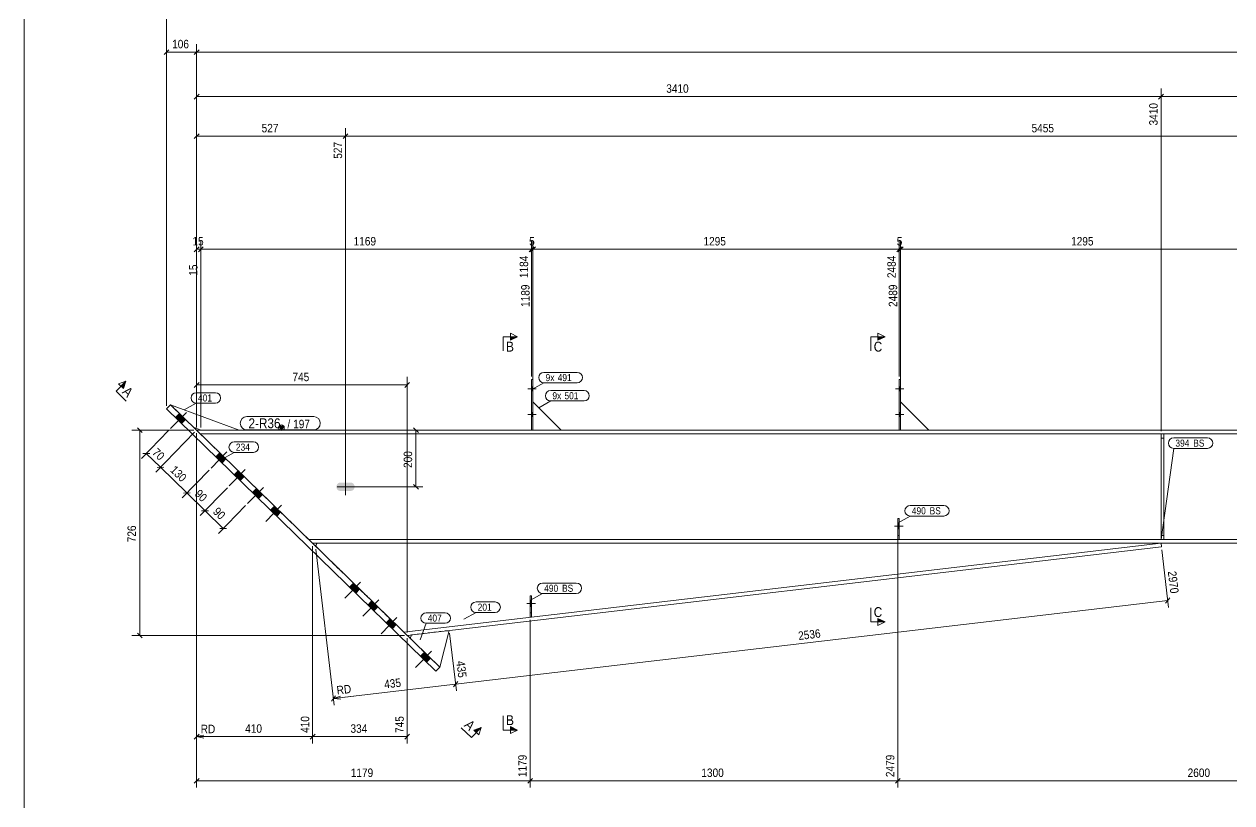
# Model space of a CAD drawing. Header units: millimetres. Extents: x 2 to 1174, y 1 to 825.
# Drawn here: x 5 to 432.1, y 265 to 540.4 of the extents above; entities that cross this region are included whole.
import ezdxf

# ---------------------------------------------------------------- set-up
doc = ezdxf.new("R2010")
doc.units = ezdxf.units.MM
for name, pattern in [('XKITLINE00', [0]), ('XKITLINE01', [4, 1, -1, 1, -1]), ('XKITLINE02', [4, 2, -2])]:
    doc.linetypes.add(name, pattern=pattern)
for name, color, linetype, lineweight in [('Bolt', 3, 'Continuous', 0), ('Dimensions', 7, 'Continuous', 0), ('DrawingSheet', 5, 'Continuous', 0), ('Part', 2, 'Continuous', 0), ('PartMark', 7, 'Continuous', 0), ('Section', 6, 'Continuous', 0)]:
    doc.layers.add(name, color=color, linetype=linetype, lineweight=lineweight)
doc.styles.add('ARIAL', font='ARIAL.TTF')

# ---------------------------------------------------------------- blocks, each defined once
blk = doc.blocks.new('*A17')
at = {"layer": 'Bolt'}
for points in [[(62.05, 400.61), (60.65, 399.18), (58.51, 401.27), (59.9, 402.71)], [(62.05, 400.61), (60.65, 399.18), (58.51, 401.27), (59.9, 402.71)], [(76.37, 386.65), (74.97, 385.22), (72.83, 387.31), (74.22, 388.74)], [(76.37, 386.65), (74.97, 385.22), (72.83, 387.31), (74.22, 388.74)], [(82.82, 380.37), (81.42, 378.94), (79.27, 381.03), (80.67, 382.46)], [(82.82, 380.37), (81.42, 378.94), (79.27, 381.03), (80.67, 382.46)], [(89.26, 374.09), (87.86, 372.65), (85.72, 374.75), (87.11, 376.18)], [(89.26, 374.09), (87.86, 372.65), (85.72, 374.75), (87.11, 376.18)], [(95.7, 367.8), (94.31, 366.37), (92.16, 368.46), (93.56, 369.9)], [(95.7, 367.8), (94.31, 366.37), (92.16, 368.46), (93.56, 369.9)], [(123.63, 340.58), (122.23, 339.15), (120.09, 341.24), (121.48, 342.67)], [(123.63, 340.58), (122.23, 339.15), (120.09, 341.24), (121.48, 342.67)], [(130.07, 334.3), (128.68, 332.86), (126.53, 334.96), (127.93, 336.39)], [(130.07, 334.3), (128.68, 332.86), (126.53, 334.96), (127.93, 336.39)], [(136.52, 328.01), (135.12, 326.58), (132.97, 328.68), (134.37, 330.11)], [(136.52, 328.01), (135.12, 326.58), (132.97, 328.68), (134.37, 330.11)], [(148.69, 316.15), (147.29, 314.71), (145.15, 316.81), (146.54, 318.24)], [(148.69, 316.15), (147.29, 314.71), (145.15, 316.81), (146.54, 318.24)]]:
    blk.add_hatch(color=3, dxfattribs=at).paths.add_polyline_path(points, flags=17)
at = {"layer": 'Bolt', "color": 3, "linetype": 'XKITLINE00', "lineweight": 0}
for p, q in [((56.79, 397.36), (62.37, 403.09)), ((56.79, 397.36), (62.37, 403.09)), ((58.51, 401.27), (59.9, 402.71)), ((58.51, 401.27), (59.9, 402.71)), ((60.65, 399.18), (62.05, 400.61)), ((60.65, 399.18), (62.05, 400.61)), ((71.11, 383.4), (76.69, 389.13)), ((71.11, 383.4), (76.69, 389.13)), ((72.83, 387.31), (74.22, 388.74)), ((72.83, 387.31), (74.22, 388.74)), ((74.97, 385.22), (76.37, 386.65)), ((74.97, 385.22), (76.37, 386.65)), ((77.55, 377.12), (83.14, 382.85)), ((77.55, 377.12), (83.14, 382.85)), ((79.27, 381.03), (80.67, 382.46)), ((79.27, 381.03), (80.67, 382.46)), ((81.42, 378.94), (82.82, 380.37)), ((81.42, 378.94), (82.82, 380.37)), ((84, 370.84), (89.58, 376.56)), ((84, 370.84), (89.58, 376.56)), ((85.72, 374.75), (87.11, 376.18)), ((85.72, 374.75), (87.11, 376.18)), ((87.86, 372.65), (89.26, 374.09)), ((87.86, 372.65), (89.26, 374.09)), ((90.44, 364.55), (96.03, 370.28)), ((90.44, 364.55), (96.03, 370.28)), ((92.16, 368.46), (93.56, 369.9)), ((92.16, 368.46), (93.56, 369.9)), ((94.31, 366.37), (95.7, 367.8)), ((94.31, 366.37), (95.7, 367.8)), ((118.37, 337.33), (123.95, 343.06)), ((118.37, 337.33), (123.95, 343.06)), ((120.09, 341.24), (121.48, 342.67)), ((120.09, 341.24), (121.48, 342.67)), ((122.23, 339.15), (123.63, 340.58)), ((122.23, 339.15), (123.63, 340.58)), ((124.81, 331.05), (130.4, 336.78)), ((124.81, 331.05), (130.4, 336.78)), ((126.53, 334.96), (127.93, 336.39)), ((126.53, 334.96), (127.93, 336.39)), ((128.68, 332.86), (130.07, 334.3)), ((128.68, 332.86), (130.07, 334.3)), ((131.26, 324.76), (136.84, 330.49)), ((131.26, 324.76), (136.84, 330.49)), ((132.97, 328.68), (134.37, 330.11)), ((132.97, 328.68), (134.37, 330.11)), ((135.12, 326.58), (136.52, 328.01)), ((135.12, 326.58), (136.52, 328.01)), ((143.43, 312.9), (149.01, 318.63)), ((143.43, 312.9), (149.01, 318.63)), ((145.15, 316.81), (146.54, 318.24)), ((145.15, 316.81), (146.54, 318.24)), ((147.29, 314.71), (148.69, 316.15)), ((147.29, 314.71), (148.69, 316.15))]:
    blk.add_line(p, q, dxfattribs=at)
blk = doc.blocks.new('*A18')
at = {"layer": 'Part'}
blk.add_hatch(color=2, dxfattribs=at).paths.add_polyline_path([(95.18, 398.18), (96.78, 398.18), (95.98, 396.78)], flags=17)
at = {"layer": 'Part', "color": 2, "linetype": 'XKITLINE00', "lineweight": 0}
for p, q in [((95.98, 396.78), (95.18, 398.18)), ((95.18, 398.18), (96.78, 398.18)), ((96.78, 398.18), (95.98, 396.78)), ((490.92, 396.78), (65.98, 396.78)), ((490.92, 395.48), (67.32, 395.48)), ((105.68, 358.08), (490.92, 358.08)), ((107.02, 356.78), (490.92, 356.78))]:
    blk.add_line(p, q, dxfattribs=at)
at = {"layer": 'Part', "color": 7, "linetype": 'XKITLINE01', "lineweight": 0}
blk.add_line((65.98, 396.78), (107.02, 356.78), dxfattribs=at)
at = {"layer": 'Part', "color": 2, "linetype": 'XKITLINE00', "lineweight": 0}
blk.add_circle((95.98, 397.68), 1, dxfattribs=at)
blk = doc.blocks.new('*A22')
at = {"layer": 'Part', "color": 2, "linetype": 'XKITLINE00', "lineweight": 0}
for p, q in [((56.75, 405.78), (80.98, 396.78)), ((67.48, 396.78), (64.91, 397.82))]:
    blk.add_line(p, q, dxfattribs=at)
at = {"layer": 'Part', "color": 7, "linetype": 'XKITLINE01', "lineweight": 0}
for p, q in [((64.91, 397.82), (56.75, 405.78)), ((80.98, 396.78), (67.48, 396.78))]:
    blk.add_line(p, q, dxfattribs=at)
blk = doc.blocks.new('*A23')
at = {"layer": 'Part', "color": 2, "linetype": 'XKITLINE00', "lineweight": 0}
blk.add_line((194.92, 396.78), (184.92, 406.78), dxfattribs=at)
at = {"layer": 'Part', "color": 7, "linetype": 'XKITLINE01', "lineweight": 0}
for p, q in [((184.92, 406.78), (184.92, 396.78)), ((184.92, 396.78), (194.92, 396.78))]:
    blk.add_line(p, q, dxfattribs=at)
blk = doc.blocks.new('*A24')
at = {"layer": 'Part', "color": 7, "linetype": 'XKITLINE01', "lineweight": 0}
for p, q in [((183.92, 338.16), (183.92, 330.66)), ((184.42, 338.16), (183.92, 338.16)), ((184.42, 330.66), (184.42, 338.16)), ((183.92, 332.16), (184.42, 332.16)), ((183.92, 330.66), (184.42, 330.66))]:
    blk.add_line(p, q, dxfattribs=at)
blk = doc.blocks.new('*A25')
at = {"layer": 'Part', "color": 2, "linetype": 'XKITLINE00', "lineweight": 0}
for p, q in [((184.92, 414.78), (184.42, 414.78)), ((184.42, 414.78), (184.42, 396.78)), ((184.92, 396.78), (184.92, 414.78))]:
    blk.add_line(p, q, dxfattribs=at)
at = {"layer": 'Part', "color": 7, "linetype": 'XKITLINE01', "lineweight": 0}
blk.add_line((184.42, 396.78), (184.92, 396.78), dxfattribs=at)
blk = doc.blocks.new('*A26')
at = {"layer": 'Part', "color": 2, "linetype": 'XKITLINE00', "lineweight": 0}
for p, q in [((183.92, 330.66), (183.92, 338.16)), ((183.92, 338.16), (184.42, 338.16)), ((184.42, 338.16), (184.42, 330.66)), ((184.42, 330.66), (183.92, 330.66))]:
    blk.add_line(p, q, dxfattribs=at)
at = {"layer": 'Part', "color": 7, "linetype": 'XKITLINE01', "lineweight": 0}
blk.add_line((183.92, 332.16), (184.42, 332.16), dxfattribs=at)
blk = doc.blocks.new('*A27')
at = {"layer": 'Part', "color": 2, "linetype": 'XKITLINE00', "lineweight": 0}
blk.add_line((324.92, 396.78), (314.92, 406.78), dxfattribs=at)
at = {"layer": 'Part', "color": 7, "linetype": 'XKITLINE01', "lineweight": 0}
for p, q in [((314.92, 406.78), (314.92, 396.78)), ((314.92, 396.78), (324.92, 396.78))]:
    blk.add_line(p, q, dxfattribs=at)
blk = doc.blocks.new('*A28')
at = {"layer": 'Part', "color": 7, "linetype": 'XKITLINE01', "lineweight": 0}
for p, q in [((313.92, 365.58), (313.92, 358.08)), ((314.42, 365.58), (313.92, 365.58)), ((314.42, 358.08), (314.42, 365.58)), ((313.92, 359.58), (314.42, 359.58)), ((313.92, 358.08), (314.42, 358.08))]:
    blk.add_line(p, q, dxfattribs=at)
blk = doc.blocks.new('*A29')
at = {"layer": 'Part', "color": 2, "linetype": 'XKITLINE00', "lineweight": 0}
for p, q in [((314.92, 414.78), (314.42, 414.78)), ((314.42, 414.78), (314.42, 396.78)), ((314.92, 396.78), (314.92, 414.78))]:
    blk.add_line(p, q, dxfattribs=at)
at = {"layer": 'Part', "color": 7, "linetype": 'XKITLINE01', "lineweight": 0}
blk.add_line((314.42, 396.78), (314.92, 396.78), dxfattribs=at)
blk = doc.blocks.new('*A30')
at = {"layer": 'Part', "color": 2, "linetype": 'XKITLINE00', "lineweight": 0}
for p, q in [((313.92, 358.08), (313.92, 365.58)), ((313.92, 365.58), (314.42, 365.58)), ((314.42, 365.58), (314.42, 358.08))]:
    blk.add_line(p, q, dxfattribs=at)
at = {"layer": 'Part', "color": 7, "linetype": 'XKITLINE01', "lineweight": 0}
for p, q in [((313.92, 359.58), (314.42, 359.58)), ((314.42, 358.08), (313.92, 358.08))]:
    blk.add_line(p, q, dxfattribs=at)
blk = doc.blocks.new('*A53')
at = {"layer": 'Part', "color": 2, "linetype": 'XKITLINE00', "lineweight": 0}
for p, q in [((108.5, 356.78), (108.07, 355.74)), ((407.02, 356.78), (139.24, 325.36)), ((407.17, 355.48), (140.44, 324.19)), ((407.02, 356.78), (407.17, 355.48))]:
    blk.add_line(p, q, dxfattribs=at)
at = {"layer": 'Part', "color": 7, "linetype": 'XKITLINE01', "lineweight": 0}
for p, q in [((108.07, 355.74), (108.09, 355.76)), ((140.44, 324.19), (108.07, 355.74)), ((108.09, 355.76), (108.5, 356.78)), ((139.24, 325.36), (108.09, 355.76)), ((407.02, 356.78), (108.5, 356.78))]:
    blk.add_line(p, q, dxfattribs=at)
blk = doc.blocks.new('*A54')
at = {"layer": 'Part', "color": 2, "linetype": 'XKITLINE00', "lineweight": 0}
for p, q in [((55.35, 404.35), (56.75, 405.78)), ((56.75, 405.78), (151.98, 312.94)), ((150.59, 311.51), (55.35, 404.35)), ((151.98, 312.94), (150.59, 311.51))]:
    blk.add_line(p, q, dxfattribs=at)
blk = doc.blocks.new('*A55')
at = {"layer": 'Part', "color": 7, "linetype": 'XKITLINE01', "lineweight": 0}
for p, q in [((141.93, 324.37), (155.33, 325.94)), ((151.98, 312.94), (141.51, 323.15))]:
    blk.add_line(p, q, dxfattribs=at)
at = {"layer": 'Part', "color": 2, "linetype": 'XKITLINE00', "lineweight": 0}
for p, q in [((155.33, 325.94), (151.98, 312.94)), ((141.51, 323.15), (141.93, 324.37))]:
    blk.add_line(p, q, dxfattribs=at)
blk = doc.blocks.new('*A59')
at = {"layer": 'Part', "color": 7, "linetype": 'XKITLINE01', "lineweight": 0}
for p, q in [((407.02, 395.48), (407.02, 358.08)), ((407.02, 395.48), (408.02, 395.48)), ((407.02, 393.98), (408.02, 393.98)), ((408.02, 395.48), (408.02, 358.08)), ((408.02, 359.58), (407.02, 359.58)), ((408.02, 358.08), (407.02, 358.08))]:
    blk.add_line(p, q, dxfattribs=at)
blk = doc.blocks.new('*A60')
at = {"layer": 'Part', "color": 2, "linetype": 'XKITLINE00', "lineweight": 0}
for p, q in [((407.02, 358.08), (407.02, 395.48)), ((408.02, 395.48), (408.02, 358.08))]:
    blk.add_line(p, q, dxfattribs=at)
at = {"layer": 'Part', "color": 7, "linetype": 'XKITLINE01', "lineweight": 0}
for p, q in [((407.02, 395.48), (408.02, 395.48)), ((407.02, 393.98), (408.02, 393.98)), ((407.02, 359.58), (408.02, 359.58)), ((407.02, 358.08), (408.02, 358.08))]:
    blk.add_line(p, q, dxfattribs=at)
blk = doc.blocks.new('*A61')
at = {"layer": 'Bolt'}
blk.add_hatch(color=3, dxfattribs=at).paths.add_polyline_path([(115.5, 376.2), (115.38, 376.78), (115.5, 377.35), (115.82, 377.84), (116.31, 378.16), (116.88, 378.28), (120.38, 378.28), (120.96, 378.16), (121.45, 377.84), (121.77, 377.35), (121.88, 376.78), (121.77, 376.2), (121.45, 375.72), (120.96, 375.39), (120.38, 375.28), (116.88, 375.28), (116.31, 375.39), (115.82, 375.72)], flags=17)
at = {"layer": 'Bolt', "color": 3, "linetype": 'XKITLINE00', "lineweight": 0}
for p, q in [((121.63, 376.78), (115.63, 376.78)), ((118.63, 373.78), (118.63, 379.78))]:
    blk.add_line(p, q, dxfattribs=at)
blk = doc.blocks.new('*A63')
at = {"layer": 'Bolt', "color": 3, "linetype": 'XKITLINE02', "lineweight": 0}
for p, q in [((185.77, 335.46), (182.77, 335.46)), ((184.42, 336.45), (183.92, 336.45)), ((184.42, 334.48), (183.92, 334.48))]:
    blk.add_line(p, q, dxfattribs=at)
blk = doc.blocks.new('*A64')
at = {"layer": 'Bolt'}
for points in [[(184.42, 412.08), (184.92, 412.08), (184.92, 410.68), (184.42, 410.68)], [(184.42, 412.08), (184.92, 412.08), (184.92, 410.68), (184.42, 410.68)], [(184.42, 403.08), (184.92, 403.08), (184.92, 401.68), (184.42, 401.68)], [(184.42, 403.08), (184.92, 403.08), (184.92, 401.68), (184.42, 401.68)]]:
    blk.add_hatch(color=3, dxfattribs=at).paths.add_polyline_path(points, flags=17)
at = {"layer": 'Bolt', "color": 3, "linetype": 'XKITLINE00', "lineweight": 0}
for p, q in [((186.08, 411.38), (183.08, 411.38)), ((186.08, 411.38), (183.08, 411.38)), ((184.92, 412.08), (184.42, 412.08)), ((184.92, 412.08), (184.42, 412.08)), ((184.92, 410.68), (184.42, 410.68)), ((184.92, 410.68), (184.42, 410.68)), ((186.08, 402.38), (183.08, 402.38)), ((186.08, 402.38), (183.08, 402.38)), ((184.92, 403.08), (184.42, 403.08)), ((184.92, 403.08), (184.42, 403.08)), ((184.92, 401.68), (184.42, 401.68)), ((184.92, 401.68), (184.42, 401.68))]:
    blk.add_line(p, q, dxfattribs=at)
blk = doc.blocks.new('*A65')
at = {"layer": 'Bolt'}
blk.add_hatch(color=3, dxfattribs=at).paths.add_polyline_path([(184.42, 334.48), (183.92, 334.48), (183.92, 336.45), (184.42, 336.45)], flags=17)
at = {"layer": 'Bolt', "color": 3, "linetype": 'XKITLINE00', "lineweight": 0}
for p, q in [((185.77, 335.46), (182.77, 335.46)), ((184.42, 336.45), (183.92, 336.45)), ((184.42, 334.48), (183.92, 334.48))]:
    blk.add_line(p, q, dxfattribs=at)
blk = doc.blocks.new('*A66')
at = {"layer": 'Bolt', "color": 3, "linetype": 'XKITLINE02', "lineweight": 0}
for p, q in [((314.42, 363.86), (313.92, 363.86)), ((315.77, 362.88), (312.77, 362.88)), ((314.42, 361.89), (313.92, 361.89))]:
    blk.add_line(p, q, dxfattribs=at)
blk = doc.blocks.new('*A67')
at = {"layer": 'Bolt'}
for points in [[(314.42, 412.08), (314.92, 412.08), (314.92, 410.68), (314.42, 410.68)], [(314.42, 412.08), (314.92, 412.08), (314.92, 410.68), (314.42, 410.68)], [(314.42, 403.08), (314.92, 403.08), (314.92, 401.68), (314.42, 401.68)], [(314.42, 403.08), (314.92, 403.08), (314.92, 401.68), (314.42, 401.68)]]:
    blk.add_hatch(color=3, dxfattribs=at).paths.add_polyline_path(points, flags=17)
at = {"layer": 'Bolt', "color": 3, "linetype": 'XKITLINE00', "lineweight": 0}
for p, q in [((316.08, 411.38), (313.08, 411.38)), ((316.08, 411.38), (313.08, 411.38)), ((314.92, 412.08), (314.42, 412.08)), ((314.92, 412.08), (314.42, 412.08)), ((314.92, 410.68), (314.42, 410.68)), ((314.92, 410.68), (314.42, 410.68)), ((316.08, 402.38), (313.08, 402.38)), ((316.08, 402.38), (313.08, 402.38)), ((314.92, 403.08), (314.42, 403.08)), ((314.92, 403.08), (314.42, 403.08)), ((314.92, 401.68), (314.42, 401.68)), ((314.92, 401.68), (314.42, 401.68))]:
    blk.add_line(p, q, dxfattribs=at)
blk = doc.blocks.new('*A68')
at = {"layer": 'Bolt'}
blk.add_hatch(color=3, dxfattribs=at).paths.add_polyline_path([(314.42, 361.89), (313.92, 361.89), (313.92, 363.86), (314.42, 363.86)], flags=17)
at = {"layer": 'Bolt', "color": 3, "linetype": 'XKITLINE00', "lineweight": 0}
for p, q in [((314.42, 363.86), (313.92, 363.86)), ((315.77, 362.88), (312.77, 362.88)), ((314.42, 361.89), (313.92, 361.89))]:
    blk.add_line(p, q, dxfattribs=at)
blk = doc.blocks.new('*A213')
at = {"layer": 'DrawingSheet', "color": 5, "linetype": 'XKITLINE00', "lineweight": 0}
blk.add_line((5, 825), (5, 5), dxfattribs=at)
blk = doc.blocks.new('*A221')
at = {"layer": 'Dimensions', "color": 7, "linetype": 'XKITLINE00', "lineweight": 0}
for p, q in [((56.09, 396.65), (46.51, 386.82)), ((65.29, 396.06), (51.52, 381.94)), ((49.39, 388.56), (46.99, 388.52)), ((48.19, 388.54), (53.2, 383.66)), ((54.4, 383.67), (52, 383.64))]:
    blk.add_line(p, q, dxfattribs=at)
at = {"layer": 'Dimensions', "color": 3}
for p in [(48.19, 388.54), (53.2, 383.66)]:
    blk.add_point(p, dxfattribs=at)
at = {"layer": 'Dimensions', "color": 3, "style": 'ARIAL', "width": 0.85}
blk.add_text('70', height=3, rotation=-44.2724, dxfattribs=at).set_placement((50.04, 388.62))
blk = doc.blocks.new('*A222')
at = {"layer": 'Dimensions', "color": 7, "linetype": 'XKITLINE00', "lineweight": 0}
for p, q in [((65.29, 396.06), (51.52, 381.94)), ((54.4, 383.67), (52, 383.64)), ((53.2, 383.66), (62.51, 374.58)), ((70.41, 382.69), (60.83, 372.86)), ((63.71, 374.59), (61.31, 374.56))]:
    blk.add_line(p, q, dxfattribs=at)
at = {"layer": 'Dimensions', "color": 3}
for p in [(53.2, 383.66), (62.51, 374.58)]:
    blk.add_point(p, dxfattribs=at)
at = {"layer": 'Dimensions', "color": 3, "style": 'ARIAL', "width": 0.85}
blk.add_text('130', height=3, rotation=-44.2724, dxfattribs=at).set_placement((56.4, 382.41))
blk = doc.blocks.new('*A223')
at = {"layer": 'Dimensions', "color": 7, "linetype": 'XKITLINE00', "lineweight": 0}
for p, q in [((70.41, 382.69), (60.83, 372.86)), ((76.85, 376.4), (67.28, 366.58)), ((63.71, 374.59), (61.31, 374.56)), ((62.51, 374.58), (68.95, 368.3)), ((70.15, 368.31), (67.75, 368.28))]:
    blk.add_line(p, q, dxfattribs=at)
at = {"layer": 'Dimensions', "color": 3}
for p in [(62.51, 374.58), (68.95, 368.3)]:
    blk.add_point(p, dxfattribs=at)
at = {"layer": 'Dimensions', "color": 3, "style": 'ARIAL', "width": 0.85}
blk.add_text('90', height=3, rotation=-44.2724, dxfattribs=at).set_placement((65.08, 373.96))
blk = doc.blocks.new('*A224')
at = {"layer": 'Dimensions', "color": 7, "linetype": 'XKITLINE00', "lineweight": 0}
for p, q in [((45.04, 397.62), (46.74, 395.93)), ((64.98, 396.78), (43.04, 396.78)), ((45.89, 324.19), (45.89, 396.78)), ((45.04, 325.04), (46.74, 323.35)), ((139.44, 324.19), (43.04, 324.19))]:
    blk.add_line(p, q, dxfattribs=at)
at = {"layer": 'Dimensions', "color": 3}
for p in [(45.89, 396.78), (45.89, 324.19)]:
    blk.add_point(p, dxfattribs=at)
at = {"layer": 'Dimensions', "color": 3, "style": 'ARIAL', "width": 0.85}
blk.add_text('726', height=3, rotation=90.0002, dxfattribs=at).set_placement((44.54, 357.15))
blk = doc.blocks.new('*A225')
at = {"layer": 'Dimensions', "color": 7, "linetype": 'XKITLINE00', "lineweight": 0}
blk.add_line((55.35, 405.35), (55.35, 549.61), dxfattribs=at)
blk = doc.blocks.new('*A226')
at = {"layer": 'Dimensions', "color": 7, "linetype": 'XKITLINE00', "lineweight": 0}
for p, q in [((56.2, 531.36), (54.5, 529.67)), ((55.35, 405.35), (55.35, 533.37)), ((55.35, 530.52), (65.98, 530.52)), ((66.83, 531.36), (65.14, 529.67)), ((65.98, 397.78), (65.98, 533.37))]:
    blk.add_line(p, q, dxfattribs=at)
at = {"layer": 'Dimensions', "color": 3}
for p in [(55.35, 530.52), (65.98, 530.52)]:
    blk.add_point(p, dxfattribs=at)
at = {"layer": 'Dimensions', "color": 3, "style": 'ARIAL', "width": 0.85}
blk.add_text('106', height=3, dxfattribs=at).set_placement((57.33, 531.87))
blk = doc.blocks.new('*A227')
at = {"layer": 'Dimensions', "color": 7, "linetype": 'XKITLINE00', "lineweight": 0}
for p, q in [((66.83, 461.62), (65.14, 459.93)), ((65.98, 397.78), (65.98, 463.63)), ((68.33, 461.62), (66.64, 459.93)), ((67.48, 397.78), (67.48, 463.63)), ((65.98, 460.78), (67.48, 460.78))]:
    blk.add_line(p, q, dxfattribs=at)
at = {"layer": 'Dimensions', "color": 3}
for p in [(65.98, 460.78), (67.48, 460.78)]:
    blk.add_point(p, dxfattribs=at)
at = {"layer": 'Dimensions', "color": 3, "style": 'ARIAL', "width": 0.85}
blk.add_text('15', height=3, dxfattribs=at).set_placement((64.51, 462.13))
blk.add_text('15', height=3, rotation=90.0002, dxfattribs=at).set_placement((66.28, 451.43))
blk = doc.blocks.new('*A228')
at = {"layer": 'PartMark', "color": 7, "linetype": 'XKITLINE00', "lineweight": 0}
for p, q in [((65.87, 410.04), (72.63, 410.04)), ((61.63, 403.95), (65.87, 406.34)), ((65.87, 406.34), (72.63, 406.34))]:
    blk.add_line(p, q, dxfattribs=at)
for centre, start, end in [((65.87, 408.19), 90, 270), ((72.63, 408.19), 270, 90)]:
    blk.add_arc(centre, 1.85, start, end, dxfattribs=at)
at = {"layer": 'PartMark', "color": 3, "style": 'ARIAL', "width": 0.85}
blk.add_text('401', height=2.5, dxfattribs=at).set_placement((66.47, 406.94))
blk = doc.blocks.new('*A229')
at = {"layer": 'Section'}
for points in [[(39.25, 412.37), (40.99, 414.16), (40.14, 411.5)], [(164.01, 290.74), (166.65, 291.66), (164.9, 289.87)]]:
    blk.add_hatch(color=3, dxfattribs=at).paths.add_polyline_path(points, flags=17)
at = {"layer": 'Section', "color": 1, "linetype": 'XKITLINE00', "lineweight": 0}
for p, q in [((37.5, 410.58), (40.99, 414.16)), ((37.5, 410.58), (41.08, 407.09)), ((163.16, 288.08), (159.58, 291.57)), ((163.16, 288.08), (166.65, 291.66))]:
    blk.add_line(p, q, dxfattribs=at)
at = {"layer": 'Section', "color": 3, "linetype": 'XKITLINE00', "lineweight": 0}
for p, q in [((38.35, 413.24), (40.99, 414.16)), ((40.14, 411.5), (38.35, 413.24)), ((40.99, 414.16), (40.14, 411.5)), ((166.65, 291.66), (164.01, 290.74)), ((164.01, 290.74), (165.8, 289)), ((166.65, 291.66), (165.8, 289))]:
    blk.add_line(p, q, dxfattribs=at)
at = {"layer": 'Section', "color": 7, "style": 'ARIAL', "width": 0.85}
for p in [(39.45, 410.07), (160.37, 292.19)]:
    blk.add_text('A', height=3.5, rotation=-44.2724, dxfattribs=at).set_placement(p)
blk = doc.blocks.new('*A232')
at = {"layer": 'Dimensions', "color": 7, "linetype": 'XKITLINE00', "lineweight": 0}
for p, q in [((66.83, 531.36), (65.14, 529.67)), ((65.98, 397.78), (65.98, 533.37)), ((65.98, 530.52), (1099.75, 530.52))]:
    blk.add_line(p, q, dxfattribs=at)
at = {"layer": 'Dimensions', "color": 3}
blk.add_point((65.98, 530.52), dxfattribs=at)
blk = doc.blocks.new('*A233')
at = {"layer": 'Dimensions', "color": 7, "linetype": 'XKITLINE00', "lineweight": 0}
for p, q in [((407.02, 396.48), (407.02, 517.63)), ((407.86, 515.62), (406.17, 513.93)), ((407.02, 514.78), (903.08, 514.78))]:
    blk.add_line(p, q, dxfattribs=at)
at = {"layer": 'Dimensions', "color": 3}
blk.add_point((407.02, 514.78), dxfattribs=at)
blk = doc.blocks.new('*A238')
at = {"layer": 'Dimensions', "color": 7, "linetype": 'XKITLINE00', "lineweight": 0}
for p, q in [((142.7, 397.62), (144.4, 395.93)), ((119.63, 396.78), (145.95, 396.78)), ((143.55, 376.78), (143.55, 396.78)), ((119.63, 376.78), (145.95, 376.78)), ((142.7, 377.62), (144.4, 375.93))]:
    blk.add_line(p, q, dxfattribs=at)
at = {"layer": 'Dimensions', "color": 3}
for p in [(143.55, 396.78), (143.55, 376.78)]:
    blk.add_point(p, dxfattribs=at)
at = {"layer": 'Dimensions', "color": 3, "style": 'ARIAL', "width": 0.85}
blk.add_text('200', height=3, rotation=90.0002, dxfattribs=at).set_placement((142.2, 383.44))
blk = doc.blocks.new('*A240')
at = {"layer": 'PartMark', "color": 7, "linetype": 'XKITLINE00', "lineweight": 0}
for p, q in [((75.04, 386.57), (79.28, 388.96)), ((79.28, 392.66), (86.05, 392.66)), ((79.28, 388.96), (86.05, 388.96))]:
    blk.add_line(p, q, dxfattribs=at)
for centre, start, end in [((79.28, 390.81), 90, 270), ((86.05, 390.81), 270, 90)]:
    blk.add_arc(centre, 1.85, start, end, dxfattribs=at)
at = {"layer": 'PartMark', "color": 3, "style": 'ARIAL', "width": 0.85}
blk.add_text('234', height=2.5, dxfattribs=at).set_placement((79.88, 389.56))
blk = doc.blocks.new('*A241')
at = {"layer": 'PartMark', "color": 7, "linetype": 'XKITLINE00', "lineweight": 0}
for p, q in [((147.11, 332.19), (153.88, 332.19)), ((145.04, 322.62), (147.11, 328.49)), ((147.11, 328.49), (153.88, 328.49))]:
    blk.add_line(p, q, dxfattribs=at)
for centre, start, end in [((147.11, 330.34), 90, 270), ((153.88, 330.34), 270, 90)]:
    blk.add_arc(centre, 1.85, start, end, dxfattribs=at)
at = {"layer": 'PartMark', "color": 3, "style": 'ARIAL', "width": 0.85}
blk.add_text('407', height=2.5, dxfattribs=at).set_placement((147.71, 329.09))
blk = doc.blocks.new('*A243')
at = {"layer": 'PartMark', "color": 7, "linetype": 'XKITLINE00', "lineweight": 0}
for p, q in [((164.78, 336.03), (171.54, 336.03)), ((160.53, 329.94), (164.78, 332.33)), ((164.78, 332.33), (171.54, 332.33))]:
    blk.add_line(p, q, dxfattribs=at)
for centre, start, end in [((164.78, 334.18), 90, 270), ((171.54, 334.18), 270, 90)]:
    blk.add_arc(centre, 1.85, start, end, dxfattribs=at)
at = {"layer": 'PartMark', "color": 3, "style": 'ARIAL', "width": 0.85}
blk.add_text('201', height=2.5, dxfattribs=at).set_placement((165.38, 332.93))
blk = doc.blocks.new('*A247')
at = {"layer": 'PartMark', "color": 7, "linetype": 'XKITLINE00', "lineweight": 0}
for p, q in [((83.73, 401.58), (107.38, 401.58)), ((83.73, 396.88), (107.38, 396.88))]:
    blk.add_line(p, q, dxfattribs=at)
for centre, start, end in [((83.73, 399.23), 90, 270), ((107.38, 399.23), 270, 90)]:
    blk.add_arc(centre, 2.35, start, end, dxfattribs=at)
at = {"layer": 'PartMark', "color": 1, "style": 'ARIAL', "width": 0.85}
blk.add_text('2-R36', height=3.5, dxfattribs=at).set_placement((84.33, 397.48))
at = {"layer": 'PartMark', "color": 3, "style": 'ARIAL', "width": 0.85}
for s, p in [('/', (98.1, 397.48)), ('197', (100.11, 397.48))]:
    blk.add_text(s, height=3, dxfattribs=at).set_placement(p)
blk = doc.blocks.new('*A248')
at = {"layer": 'PartMark', "color": 7, "linetype": 'XKITLINE00', "lineweight": 0}
for p, q in [((191.19, 410.84), (202.97, 410.84)), ((186.95, 404.75), (191.19, 407.14)), ((191.19, 407.14), (202.97, 407.14))]:
    blk.add_line(p, q, dxfattribs=at)
for centre, start, end in [((191.19, 408.99), 90, 270), ((202.97, 408.99), 270, 90)]:
    blk.add_arc(centre, 1.85, start, end, dxfattribs=at)
at = {"layer": 'PartMark', "color": 3, "style": 'ARIAL', "width": 0.85}
for s, p in [('9x', (191.79, 407.74)), ('501', (196.06, 407.74))]:
    blk.add_text(s, height=2.5, dxfattribs=at).set_placement(p)
blk = doc.blocks.new('*A249')
at = {"layer": 'PartMark', "color": 7, "linetype": 'XKITLINE00', "lineweight": 0}
for p, q in [((188.79, 417.24), (200.57, 417.24)), ((184.55, 411.15), (188.79, 413.54)), ((188.79, 413.54), (200.57, 413.54))]:
    blk.add_line(p, q, dxfattribs=at)
for centre, start, end in [((188.79, 415.39), 90, 270), ((200.57, 415.39), 270, 90)]:
    blk.add_arc(centre, 1.85, start, end, dxfattribs=at)
at = {"layer": 'PartMark', "color": 3, "style": 'ARIAL', "width": 0.85}
for s, p in [('9x', (189.39, 414.14)), ('491', (193.66, 414.14))]:
    blk.add_text(s, height=2.5, dxfattribs=at).set_placement(p)
blk = doc.blocks.new('*A255')
at = {"layer": 'PartMark', "color": 7, "linetype": 'XKITLINE00', "lineweight": 0}
for p, q in [((411.49, 394.06), (423.45, 394.06)), ((407.02, 358.08), (411.49, 390.36)), ((411.49, 390.36), (423.45, 390.36))]:
    blk.add_line(p, q, dxfattribs=at)
for centre, start, end in [((411.49, 392.21), 90, 270), ((423.45, 392.21), 270, 90)]:
    blk.add_arc(centre, 1.85, start, end, dxfattribs=at)
at = {"layer": 'PartMark', "color": 3, "style": 'ARIAL', "width": 0.85}
for s, p in [('394', (412.09, 390.96)), ('BS', (418.4, 390.96))]:
    blk.add_text(s, height=2.5, dxfattribs=at).set_placement(p)
blk = doc.blocks.new('*A256')
at = {"layer": 'PartMark', "color": 7, "linetype": 'XKITLINE00', "lineweight": 0}
for p, q in [((318.29, 370.14), (330.25, 370.14)), ((314.05, 364.05), (318.29, 366.44)), ((318.29, 366.44), (330.25, 366.44))]:
    blk.add_line(p, q, dxfattribs=at)
for centre, start, end in [((318.29, 368.29), 90, 270), ((330.25, 368.29), 270, 90)]:
    blk.add_arc(centre, 1.85, start, end, dxfattribs=at)
at = {"layer": 'PartMark', "color": 3, "style": 'ARIAL', "width": 0.85}
for s, p in [('490', (318.89, 367.04)), ('BS', (325.2, 367.04))]:
    blk.add_text(s, height=2.5, dxfattribs=at).set_placement(p)
blk = doc.blocks.new('*A257')
at = {"layer": 'PartMark', "color": 7, "linetype": 'XKITLINE00', "lineweight": 0}
for p, q in [((188.29, 342.73), (200.25, 342.73)), ((184.05, 336.63), (188.29, 339.03)), ((188.29, 339.03), (200.25, 339.03))]:
    blk.add_line(p, q, dxfattribs=at)
for centre, start, end in [((188.29, 340.88), 90, 270), ((200.25, 340.88), 270, 90)]:
    blk.add_arc(centre, 1.85, start, end, dxfattribs=at)
at = {"layer": 'PartMark', "color": 3, "style": 'ARIAL', "width": 0.85}
for s, p in [('490', (188.89, 339.63)), ('BS', (195.2, 339.63))]:
    blk.add_text(s, height=2.5, dxfattribs=at).set_placement(p)
blk = doc.blocks.new('*A258')
at = {"layer": 'Section'}
for points in [[(306.92, 429.84), (309.42, 429.84), (306.92, 428.59)], [(306.92, 330.2), (309.42, 328.95), (306.92, 328.95)]]:
    blk.add_hatch(color=3, dxfattribs=at).paths.add_polyline_path(points, flags=17)
at = {"layer": 'Section', "color": 1, "linetype": 'XKITLINE00', "lineweight": 0}
for p, q in [((304.42, 429.84), (304.42, 424.84)), ((304.42, 429.84), (309.42, 429.84)), ((304.42, 328.95), (304.42, 333.95)), ((304.42, 328.95), (309.42, 328.95))]:
    blk.add_line(p, q, dxfattribs=at)
at = {"layer": 'Section', "color": 3, "linetype": 'XKITLINE00', "lineweight": 0}
for p, q in [((306.92, 428.59), (306.92, 431.09)), ((306.92, 431.09), (309.42, 429.84)), ((309.42, 429.84), (306.92, 428.59)), ((309.42, 328.95), (306.92, 330.2)), ((306.92, 330.2), (306.92, 327.7)), ((309.42, 328.95), (306.92, 327.7))]:
    blk.add_line(p, q, dxfattribs=at)
at = {"layer": 'Section', "color": 7, "style": 'ARIAL', "width": 0.85}
for p in [(305.42, 424.59), (305.42, 330.7)]:
    blk.add_text('C', height=3.5, dxfattribs=at).set_placement(p)
blk = doc.blocks.new('*A260')
at = {"layer": 'Section'}
for points in [[(176.92, 429.84), (179.42, 429.84), (176.92, 428.59)], [(176.92, 291.96), (179.42, 290.71), (176.92, 290.71)]]:
    blk.add_hatch(color=3, dxfattribs=at).paths.add_polyline_path(points, flags=17)
at = {"layer": 'Section', "color": 1, "linetype": 'XKITLINE00', "lineweight": 0}
for p, q in [((174.42, 429.84), (174.42, 424.84)), ((174.42, 429.84), (179.42, 429.84)), ((174.42, 290.71), (174.42, 295.71)), ((174.42, 290.71), (179.42, 290.71))]:
    blk.add_line(p, q, dxfattribs=at)
at = {"layer": 'Section', "color": 3, "linetype": 'XKITLINE00', "lineweight": 0}
for p, q in [((176.92, 428.59), (176.92, 431.09)), ((176.92, 431.09), (179.42, 429.84)), ((179.42, 429.84), (176.92, 428.59)), ((179.42, 290.71), (176.92, 291.96)), ((176.92, 291.96), (176.92, 289.46)), ((179.42, 290.71), (176.92, 289.46))]:
    blk.add_line(p, q, dxfattribs=at)
at = {"layer": 'Section', "color": 7, "style": 'ARIAL', "width": 0.85}
for p in [(175.42, 424.59), (175.42, 292.46)]:
    blk.add_text('B', height=3.5, dxfattribs=at).set_placement(p)
blk = doc.blocks.new('*A267')
at = {"layer": 'Dimensions', "color": 7, "linetype": 'XKITLINE00', "lineweight": 0}
for p, q in [((65.98, 395.78), (65.98, 270.38)), ((183.92, 329.66), (183.92, 270.38)), ((66.83, 273.62), (65.14, 271.93)), ((184.77, 273.62), (183.07, 271.93)), ((65.98, 272.78), (183.92, 272.78))]:
    blk.add_line(p, q, dxfattribs=at)
at = {"layer": 'Dimensions', "color": 3}
for p in [(65.98, 272.78), (183.92, 272.78)]:
    blk.add_point(p, dxfattribs=at)
at = {"layer": 'Dimensions', "color": 3, "style": 'ARIAL', "width": 0.85}
blk.add_text('1179', height=3, rotation=90.0002, dxfattribs=at).set_placement((182.72, 274.08))
blk.add_text('1179', height=3, dxfattribs=at).set_placement((120.5, 274.13))
blk = doc.blocks.new('*A268')
at = {"layer": 'Dimensions', "color": 7, "linetype": 'XKITLINE00', "lineweight": 0}
for p, q in [((313.92, 364.58), (313.92, 270.38)), ((183.92, 329.66), (183.92, 270.38)), ((184.77, 273.62), (183.07, 271.93)), ((314.77, 273.62), (313.07, 271.93)), ((183.92, 272.78), (313.92, 272.78))]:
    blk.add_line(p, q, dxfattribs=at)
at = {"layer": 'Dimensions', "color": 3}
for p in [(183.92, 272.78), (313.92, 272.78)]:
    blk.add_point(p, dxfattribs=at)
at = {"layer": 'Dimensions', "color": 3, "style": 'ARIAL', "width": 0.85}
blk.add_text('2479', height=3, rotation=90.0002, dxfattribs=at).set_placement((312.72, 274.08))
blk.add_text('1300', height=3, dxfattribs=at).set_placement((244.47, 274.13))
blk = doc.blocks.new('*A269')
at = {"layer": 'Dimensions', "color": 7, "linetype": 'XKITLINE00', "lineweight": 0}
for p, q in [((313.92, 364.58), (313.92, 270.38)), ((527.82, 364.58), (527.82, 270.38)), ((314.77, 273.62), (313.07, 271.93)), ((528.67, 273.62), (526.97, 271.93)), ((313.92, 272.78), (527.82, 272.78))]:
    blk.add_line(p, q, dxfattribs=at)
at = {"layer": 'Dimensions', "color": 3}
for p in [(313.92, 272.78), (527.82, 272.78)]:
    blk.add_point(p, dxfattribs=at)
at = {"layer": 'Dimensions', "color": 3, "style": 'ARIAL', "width": 0.85}
blk.add_text('5079', height=3, rotation=90.0002, dxfattribs=at).set_placement((526.62, 274.08))
blk.add_text('2600', height=3, dxfattribs=at).set_placement((416.42, 274.13))
blk = doc.blocks.new('*A270')
at = {"layer": 'Dimensions', "color": 7, "linetype": 'XKITLINE00', "lineweight": 0}
for p, q in [((76.85, 376.4), (67.28, 366.58)), ((70.15, 368.31), (67.75, 368.28)), ((68.95, 368.3), (75.4, 362.01)), ((83.3, 370.12), (73.72, 360.3)), ((76.6, 362.03), (74.2, 362))]:
    blk.add_line(p, q, dxfattribs=at)
at = {"layer": 'Dimensions', "color": 3}
for p in [(68.95, 368.3), (75.4, 362.01)]:
    blk.add_point(p, dxfattribs=at)
at = {"layer": 'Dimensions', "color": 3, "style": 'ARIAL', "width": 0.85}
blk.add_text('90', height=3, rotation=-44.2724, dxfattribs=at).set_placement((71.52, 367.68))
blk = doc.blocks.new('*A271')
at = {"layer": 'Dimensions', "color": 7, "linetype": 'XKITLINE00', "lineweight": 0}
for p, q in [((65.98, 397.78), (65.98, 415.63)), ((140.44, 325.19), (140.44, 415.63)), ((66.83, 413.62), (65.14, 411.93)), ((65.98, 412.78), (140.44, 412.78)), ((141.28, 413.62), (139.59, 411.93))]:
    blk.add_line(p, q, dxfattribs=at)
at = {"layer": 'Dimensions', "color": 3}
for p in [(65.98, 412.78), (140.44, 412.78)]:
    blk.add_point(p, dxfattribs=at)
at = {"layer": 'Dimensions', "color": 3, "style": 'ARIAL', "width": 0.85}
blk.add_text('745', height=3, dxfattribs=at).set_placement((99.87, 414.13))
blk = doc.blocks.new('*A272')
at = {"layer": 'Dimensions', "color": 7, "linetype": 'XKITLINE00', "lineweight": 0}
for p, q in [((65.98, 395.78), (65.98, 286.01)), ((65.98, 395.78), (65.98, 286.01)), ((107.02, 355.78), (107.02, 286.01)), ((66.83, 289.26), (65.14, 287.56)), ((68.48, 288.91), (65.98, 288.41)), ((65.98, 288.41), (107.02, 288.41)), ((68.48, 287.91), (65.98, 288.41)), ((73.21, 288.41), (65.98, 288.41)), ((107.86, 289.26), (106.17, 287.56))]:
    blk.add_line(p, q, dxfattribs=at)
at = {"layer": 'Dimensions', "color": 3}
for p in [(65.98, 288.41), (107.02, 288.41)]:
    blk.add_point(p, dxfattribs=at)
at = {"layer": 'Dimensions', "color": 7}
blk.add_point((65.98, 288.41), dxfattribs=at)
at = {"layer": 'Dimensions', "color": 3, "style": 'ARIAL', "width": 0.85}
blk.add_text('410', height=3, rotation=90.0002, dxfattribs=at).set_placement((105.82, 289.71))
for s, p in [('RD', (67.43, 289.61)), ('410', (83.16, 289.76))]:
    blk.add_text(s, height=3, dxfattribs=at).set_placement(p)
blk = doc.blocks.new('*A273')
at = {"layer": 'Dimensions', "color": 7, "linetype": 'XKITLINE00', "lineweight": 0}
for p, q in [((107.02, 355.78), (107.02, 286.01)), ((140.44, 323.19), (140.44, 286.01)), ((107.86, 289.26), (106.17, 287.56)), ((107.02, 288.41), (140.44, 288.41)), ((141.28, 289.26), (139.59, 287.56))]:
    blk.add_line(p, q, dxfattribs=at)
at = {"layer": 'Dimensions', "color": 3}
for p in [(107.02, 288.41), (140.44, 288.41)]:
    blk.add_point(p, dxfattribs=at)
at = {"layer": 'Dimensions', "color": 3, "style": 'ARIAL', "width": 0.85}
blk.add_text('745', height=3, rotation=90.0002, dxfattribs=at).set_placement((139.24, 289.71))
blk.add_text('334', height=3, dxfattribs=at).set_placement((120.39, 289.76))
blk = doc.blocks.new('*A274')
at = {"layer": 'Dimensions', "color": 7, "linetype": 'XKITLINE00', "lineweight": 0}
for p, q in [((65.98, 397.78), (65.98, 517.63)), ((407.02, 396.48), (407.02, 517.63)), ((66.83, 515.62), (65.14, 513.93)), ((65.98, 514.78), (407.02, 514.78)), ((407.86, 515.62), (406.17, 513.93))]:
    blk.add_line(p, q, dxfattribs=at)
at = {"layer": 'Dimensions', "color": 3}
for p in [(65.98, 514.78), (407.02, 514.78)]:
    blk.add_point(p, dxfattribs=at)
at = {"layer": 'Dimensions', "color": 3, "style": 'ARIAL', "width": 0.85}
blk.add_text('3410', height=3, dxfattribs=at).set_placement((232.05, 516.13))
blk.add_text('3410', height=3, rotation=90.0002, dxfattribs=at).set_placement((405.82, 504.58))
blk = doc.blocks.new('*A275')
at = {"layer": 'Dimensions', "color": 7, "linetype": 'XKITLINE00', "lineweight": 0}
for p, q in [((66.83, 501.62), (65.14, 499.93)), ((65.98, 397.78), (65.98, 503.63)), ((65.98, 500.78), (118.63, 500.78)), ((119.48, 501.62), (117.79, 499.93)), ((118.63, 377.78), (118.63, 503.63))]:
    blk.add_line(p, q, dxfattribs=at)
at = {"layer": 'Dimensions', "color": 3}
for p in [(65.98, 500.78), (118.63, 500.78)]:
    blk.add_point(p, dxfattribs=at)
at = {"layer": 'Dimensions', "color": 3, "style": 'ARIAL', "width": 0.85}
blk.add_text('527', height=3, dxfattribs=at).set_placement((88.97, 502.13))
blk.add_text('527', height=3, rotation=90.0002, dxfattribs=at).set_placement((117.43, 492.8))
blk = doc.blocks.new('*A276')
at = {"layer": 'Dimensions', "color": 7, "linetype": 'XKITLINE00', "lineweight": 0}
for p, q in [((119.48, 501.62), (117.79, 499.93)), ((118.63, 377.78), (118.63, 503.63)), ((118.63, 500.78), (612.72, 500.78))]:
    blk.add_line(p, q, dxfattribs=at)
at = {"layer": 'Dimensions', "color": 3}
blk.add_point((118.63, 500.78), dxfattribs=at)
at = {"layer": 'Dimensions', "color": 3, "style": 'ARIAL', "width": 0.85}
blk.add_text('5455', height=3, dxfattribs=at).set_placement((361.23, 502.13))
blk = doc.blocks.new('*A278')
at = {"layer": 'Dimensions', "color": 7, "linetype": 'XKITLINE00', "lineweight": 0}
for p, q in [((68.33, 461.62), (66.64, 459.93)), ((67.48, 397.78), (67.48, 463.63)), ((185.27, 461.62), (183.57, 459.93)), ((184.42, 415.78), (184.42, 463.63)), ((67.48, 460.78), (184.42, 460.78))]:
    blk.add_line(p, q, dxfattribs=at)
at = {"layer": 'Dimensions', "color": 3}
for p in [(67.48, 460.78), (184.42, 460.78)]:
    blk.add_point(p, dxfattribs=at)
at = {"layer": 'Dimensions', "color": 3, "style": 'ARIAL', "width": 0.85}
blk.add_text('1169', height=3, dxfattribs=at).set_placement((121.5, 462.13))
blk.add_text('1184', height=3, rotation=90.0002, dxfattribs=at).set_placement((183.22, 450.58))
blk = doc.blocks.new('*A279')
at = {"layer": 'Dimensions', "color": 7, "linetype": 'XKITLINE00', "lineweight": 0}
for p, q in [((185.27, 461.62), (183.57, 459.93)), ((185.77, 461.62), (184.07, 459.93)), ((184.42, 415.78), (184.42, 463.63)), ((184.92, 407.78), (184.92, 463.63)), ((184.42, 460.78), (184.92, 460.78))]:
    blk.add_line(p, q, dxfattribs=at)
at = {"layer": 'Dimensions', "color": 3}
for p in [(184.42, 460.78), (184.92, 460.78)]:
    blk.add_point(p, dxfattribs=at)
at = {"layer": 'Dimensions', "color": 3, "style": 'ARIAL', "width": 0.85}
blk.add_text('5', height=3, dxfattribs=at).set_placement((183.56, 462.13))
blk.add_text('1189', height=3, rotation=90.0002, dxfattribs=at).set_placement((183.72, 440.38))
blk = doc.blocks.new('*A280')
at = {"layer": 'Dimensions', "color": 7, "linetype": 'XKITLINE00', "lineweight": 0}
for p, q in [((185.77, 461.62), (184.07, 459.93)), ((184.92, 407.78), (184.92, 463.63)), ((315.27, 461.62), (313.57, 459.93)), ((314.42, 415.78), (314.42, 463.63)), ((184.92, 460.78), (314.42, 460.78))]:
    blk.add_line(p, q, dxfattribs=at)
at = {"layer": 'Dimensions', "color": 3}
for p in [(184.92, 460.78), (314.42, 460.78)]:
    blk.add_point(p, dxfattribs=at)
at = {"layer": 'Dimensions', "color": 3, "style": 'ARIAL', "width": 0.85}
blk.add_text('1295', height=3, dxfattribs=at).set_placement((245.22, 462.13))
blk.add_text('2484', height=3, rotation=90.0002, dxfattribs=at).set_placement((313.22, 450.58))
blk = doc.blocks.new('*A281')
at = {"layer": 'Dimensions', "color": 7, "linetype": 'XKITLINE00', "lineweight": 0}
for p, q in [((315.27, 461.62), (313.57, 459.93)), ((315.77, 461.62), (314.07, 459.93)), ((314.42, 415.78), (314.42, 463.63)), ((314.92, 407.78), (314.92, 463.63)), ((314.42, 460.78), (314.92, 460.78))]:
    blk.add_line(p, q, dxfattribs=at)
at = {"layer": 'Dimensions', "color": 3}
for p in [(314.42, 460.78), (314.92, 460.78)]:
    blk.add_point(p, dxfattribs=at)
at = {"layer": 'Dimensions', "color": 3, "style": 'ARIAL', "width": 0.85}
blk.add_text('5', height=3, dxfattribs=at).set_placement((313.56, 462.13))
blk.add_text('2489', height=3, rotation=90.0002, dxfattribs=at).set_placement((313.72, 440.38))
blk = doc.blocks.new('*A282')
at = {"layer": 'Dimensions', "color": 7, "linetype": 'XKITLINE00', "lineweight": 0}
for p, q in [((315.77, 461.62), (314.07, 459.93)), ((314.92, 407.78), (314.92, 463.63)), ((445.27, 461.62), (443.57, 459.93)), ((444.42, 415.78), (444.42, 463.63)), ((314.92, 460.78), (444.42, 460.78))]:
    blk.add_line(p, q, dxfattribs=at)
at = {"layer": 'Dimensions', "color": 3}
for p in [(314.92, 460.78), (444.42, 460.78)]:
    blk.add_point(p, dxfattribs=at)
at = {"layer": 'Dimensions', "color": 3, "style": 'ARIAL', "width": 0.85}
blk.add_text('1295', height=3, dxfattribs=at).set_placement((375.22, 462.13))
blk.add_text('3784', height=3, rotation=90.0002, dxfattribs=at).set_placement((443.22, 450.58))
blk = doc.blocks.new('*A288')
at = {"layer": 'Dimensions', "color": 7, "linetype": 'XKITLINE00', "lineweight": 0}
for p, q in [((108.19, 354.75), (114.67, 299.52)), ((108.19, 354.75), (114.67, 299.52)), ((155.45, 324.95), (157.84, 304.59)), ((158.3, 307.91), (156.81, 306.03)), ((114.39, 301.91), (157.56, 306.97)), ((115.13, 302.85), (113.65, 300.96)), ((121.56, 302.75), (114.39, 301.91)), ((116.81, 302.69), (114.39, 301.91)), ((116.93, 301.7), (114.39, 301.91))]:
    blk.add_line(p, q, dxfattribs=at)
at = {"layer": 'Dimensions', "color": 3}
for p in [(157.56, 306.97), (114.39, 301.91)]:
    blk.add_point(p, dxfattribs=at)
at = {"layer": 'Dimensions', "color": 7}
blk.add_point((114.39, 301.91), dxfattribs=at)
at = {"layer": 'Dimensions', "color": 3, "style": 'ARIAL', "width": 0.85}
for s, rotation, p in [('435', -83.3081, (157.82, 315.03)), ('435', 6.6921, (132.5, 305.39)), ('RD', 6.6921, (115.68, 303.27))]:
    blk.add_text(s, height=3, rotation=rotation, dxfattribs=at).set_placement(p)
blk = doc.blocks.new('*A289')
at = {"layer": 'Dimensions', "color": 7, "linetype": 'XKITLINE00', "lineweight": 0}
for p, q in [((407.28, 354.49), (409.67, 334.13)), ((410.14, 337.45), (408.65, 335.57)), ((157.56, 306.97), (409.39, 336.51)), ((155.45, 324.95), (157.84, 304.59)), ((158.3, 307.91), (156.81, 306.03))]:
    blk.add_line(p, q, dxfattribs=at)
at = {"layer": 'Dimensions', "color": 3}
for p in [(409.39, 336.51), (157.56, 306.97)]:
    blk.add_point(p, dxfattribs=at)
at = {"layer": 'Dimensions', "color": 3, "style": 'ARIAL', "width": 0.85}
for s, rotation, p in [('2970', -83.3081, (409.4, 346.78)), ('2536', 6.6921, (278.9, 322.56))]:
    blk.add_text(s, height=3, rotation=rotation, dxfattribs=at).set_placement(p)

msp = doc.modelspace()

# ---------------------------------------------------------------- block references
at = {"lineweight": 0}
for name in ['*A213', '*A225', '*A226', '*A232', '*A274', '*A233', '*A275', '*A276', '*A227', '*A278', '*A279', '*A280', '*A281', '*A282', '*A260', '*A258', '*A271', '*A25', '*A249', '*A29', '*A229', '*A228', '*A64', '*A248', '*A67', '*A54', '*A22', '*A23', '*A27', '*A17', '*A247', '*A224', '*A238', '*A221', '*A222', '*A267', '*A272', '*A59', '*A60', '*A255', '*A240', '*A223', '*A270', '*A61', '*A256', '*A268', '*A66', '*A68', '*A269', '*A28', '*A30', '*A273', '*A53', '*A288', '*A289', '*A257', '*A24', '*A26', '*A243', '*A63', '*A65', '*A241', '*A55']:
    msp.add_blockref(name, (0, 0), dxfattribs=at)
at = {"layer": 'Part', "lineweight": 0}
msp.add_blockref('*A18', (0, 0), dxfattribs=at)

doc.saveas('drawing.dxf')
